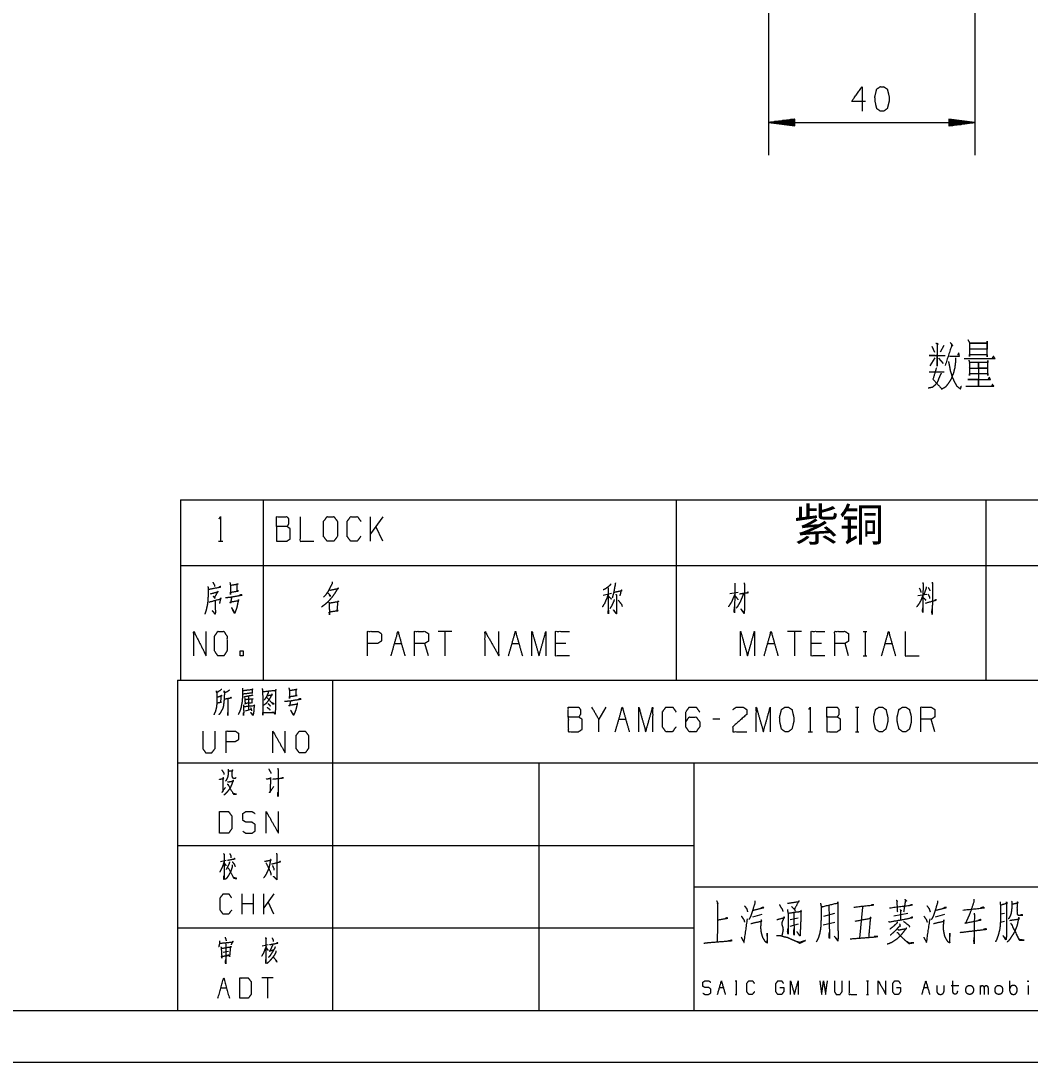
# Model space of a CAD drawing. Header units: millimetres. Extents: x 0 to 420, y 0 to 297.
# Drawn here: x 219.8 to 317.6, y 0 to 100.9 of the extents above; entities that cross this region are included whole.
import ezdxf

# ---------------------------------------------------------------- set-up
doc = ezdxf.new("R2010")
doc.units = ezdxf.units.MM
doc.layers.add('101', color=7, linetype='Continuous', true_color=0xffffff)

# ---------------------------------------------------------------- blocks, each defined once
blk = doc.blocks.new('A$C49B207CA')
at = {"lineweight": 18, "insert": (-5.14, -6.12), "char_height": 3.2, "attachment_point": 1}
blk.add_mtext('{\\fSimSun|b0|i0|c134|p2;紫铜}', dxfattribs=at)

msp = doc.modelspace()

# ---------------------------------------------------------------- linework, layer by layer
at = {"layer": '101', "color": 22, "linetype": 'Continuous', "lineweight": 18}
for p, q in [((292.23, 116.8), (292.23, 87.86)), ((312.23, 116.8), (312.23, 87.86)), ((294.77, 91.37), (292.23, 91.04)), ((292.23, 91.04), (312.23, 91.04)), ((292.23, 91.04), (294.77, 90.71)), ((294.77, 91.06), (292.42, 91.06)), ((294.77, 91.01), (292.42, 91.01)), ((294.77, 91.12), (292.81, 91.12)), ((294.77, 90.96), (292.81, 90.96)), ((294.77, 91.17), (293.19, 91.17)), ((294.77, 90.91), (293.19, 90.91)), ((294.77, 91.22), (293.58, 91.22)), ((294.77, 90.86), (293.58, 90.86)), ((294.77, 91.27), (293.96, 91.27)), ((294.77, 90.81), (293.96, 90.81)), ((294.77, 91.32), (294.35, 91.32)), ((294.77, 91.37), (294.74, 91.37)), ((294.77, 91.37), (294.74, 91.37)), ((294.77, 90.71), (294.77, 91.37)), ((309.69, 91.37), (309.69, 90.71)), ((312.23, 91.04), (309.69, 91.37)), ((309.69, 91.37), (309.72, 91.37)), ((309.69, 91.37), (309.72, 91.37)), ((309.69, 91.32), (310.1, 91.32)), ((309.69, 91.27), (310.49, 91.27)), ((309.69, 91.22), (310.88, 91.22)), ((309.69, 91.17), (311.26, 91.17)), ((309.69, 91.12), (311.65, 91.12)), ((309.69, 91.06), (312.03, 91.06)), ((309.69, 90.71), (312.23, 91.04)), ((309.69, 91.01), (312.03, 91.01)), ((309.69, 90.96), (311.65, 90.96)), ((309.69, 90.91), (311.26, 90.91)), ((309.69, 90.86), (310.88, 90.86)), ((309.69, 90.81), (310.49, 90.81)), ((294.77, 90.76), (294.35, 90.76)), ((294.77, 90.71), (294.74, 90.71)), ((294.77, 90.71), (294.74, 90.71)), ((309.69, 90.76), (310.1, 90.76)), ((309.69, 90.71), (309.72, 90.71)), ((309.69, 90.71), (309.72, 90.71))]:
    msp.add_line(p, q, dxfattribs=at)
at = {"layer": '101', "color": 72, "linetype": 'Continuous', "lineweight": 18}
for p, q in [((308.04, 69.36), (308.3, 68.8)), ((309.21, 69.43), (308.85, 68.8)), ((308.35, 68.25), (307.85, 67.47)), ((308.71, 68.21), (309.16, 67.7)), ((307.79, 66.88), (309.24, 66.88)), ((235.28, 54.47), (235.28, 48.12)), ((235.28, 54.47), (243.28, 54.47)), ((243.28, 54.47), (243.28, 48.12)), ((243.28, 54.47), (283.28, 54.47)), ((283.28, 54.47), (313.28, 54.47)), ((283.28, 54.47), (283.28, 48.12)), ((313.28, 54.47), (338.28, 54.47)), ((313.28, 54.47), (313.28, 48.12)), ((253.69, 50.48), (253.69, 52.85)), ((254.86, 52.85), (253.69, 51.2)), ((254.86, 50.48), (254.18, 51.9)), ((238.95, 50.48), (239.38, 50.48)), ((235.28, 48.12), (243.28, 48.12)), ((235.28, 48.12), (235.28, 37)), ((243.28, 48.12), (283.28, 48.12)), ((243.28, 48.12), (243.28, 37)), ((283.28, 48.12), (313.28, 48.12)), ((283.28, 48.12), (283.28, 37)), ((313.28, 48.12), (338.28, 48.12)), ((313.28, 48.12), (313.28, 37)), ((276.2, 45.23), (277.01, 45.45)), ((288.5, 45.4), (289.29, 45.55)), ((306.69, 45.2), (307.56, 45.33)), ((261.56, 41.74), (260.22, 41.74)), ((260.89, 41.74), (260.89, 39.37)), ((295.43, 41.74), (294.08, 41.74)), ((294.76, 41.74), (294.76, 39.37)), ((301.41, 41.74), (301.74, 41.74)), ((301.58, 41.74), (301.58, 39.37)), ((256, 40.57), (256.67, 40.57)), ((259.29, 39.37), (258.95, 40.57)), ((267.38, 40.57), (268.06, 40.57)), ((272.61, 40.57), (271.6, 40.57)), ((292.14, 40.57), (292.81, 40.57)), ((297.37, 40.57), (296.36, 40.57)), ((299.98, 39.37), (299.64, 40.57)), ((303.53, 40.57), (304.2, 40.57)), ((301.41, 39.37), (301.74, 39.37)), ((235.28, 37), (243.28, 37)), ((243.28, 37), (283.28, 37)), ((283.28, 37), (313.28, 37)), ((313.28, 37), (338.28, 37)), ((241.87, 35.44), (241.85, 34.14)), ((276.46, 34.39), (275.79, 33.22)), ((300.65, 34.39), (300.99, 34.39)), ((300.83, 34.39), (300.83, 32.02)), ((241.57, 34.05), (242.12, 34.2)), ((277.73, 33.22), (278.4, 33.22)), ((287.51, 33.22), (286.84, 33.22)), ((308.33, 32.02), (308, 33.22)), ((296.07, 32.02), (296.49, 32.02)), ((300.65, 32.02), (300.99, 32.02)), ((239.69, 19.54), (239.14, 19.4)), ((239.5, 19.29), (239.71, 19.02)), ((241.24, 14.34), (241.24, 16.3)), ((242.36, 14.34), (242.36, 16.3)), ((243.36, 14.34), (243.36, 16.3)), ((244.33, 16.3), (243.36, 14.94)), ((242.36, 15.33), (241.24, 15.33)), ((244.33, 14.34), (243.77, 15.52)), ((290.72, 14.09), (291.62, 14.33)), ((298.62, 14.4), (297.57, 14.12)), ((301.32, 15.02), (301.05, 12.02)), ((304.37, 14.19), (305.74, 14.43)), ((308.39, 14.09), (309.3, 14.33)), ((315.1, 14.4), (314.71, 14.33)), ((294.32, 13.81), (295.1, 13.98)), ((294.32, 13.19), (295.15, 13.4)), ((297.54, 13.29), (298.67, 13.57)), ((315.08, 13.64), (314.71, 13.54)), ((243.77, 11.36), (243.2, 11.23)), ((239.4, 10.67), (239.92, 10.76)), ((243.57, 11.07), (243.76, 10.82)), ((244.25, 8.16), (243.14, 8.16)), ((243.7, 8.16), (243.7, 6.19)), ((239.18, 7.19), (239.73, 7.19)), ((287.49, 7.23), (287.86, 7.23)), ((288.99, 7.88), (289.17, 7.88)), ((289.09, 7.88), (289.09, 6.57)), ((301.72, 7.88), (301.9, 7.88)), ((301.82, 7.88), (301.82, 6.57)), ((307.29, 7.23), (307.66, 7.23)), ((309.93, 7.44), (310.66, 7.44)), ((312.76, 6.57), (312.76, 7.44)), ((315.59, 6.91), (315.59, 7.88)), ((317.37, 7.44), (317.37, 6.57)), ((288.99, 6.57), (289.17, 6.57)), ((301.72, 6.57), (301.9, 6.57))]:
    msp.add_line(p, q, dxfattribs=at)
at = {"layer": '101', "color": 133, "linetype": 'Continuous', "lineweight": 18}
for p, q in [((235, 37), (415, 37)), ((235, 37), (235, 5)), ((250, 37), (250, 5)), ((235, 29), (415, 29)), ((270, 29), (270, 5)), ((285, 29), (285, 5)), ((235, 21), (285, 21)), ((285, 17), (394, 17)), ((235, 13), (285, 13)), ((25, 5), (415, 5)), ((235, 5), (415, 5)), ((0, 0), (420, 0))]:
    msp.add_line(p, q, dxfattribs=at)
at = {"layer": '101', "color": 72, "linetype": 'Continuous', "lineweight": 18}
for points, knots in [([(301.63, 93.08), (300.29, 93.08), (301.29, 94.51), (301.29, 92.13)], [0, 0, 0.245869, 0.565294, 1, 1]), ([(303.39, 92.13), (303.73, 92.38), (303.91, 93.08), (303.91, 93.56), (303.73, 94.28), (303.39, 94.51), (303.06, 94.51), (302.72, 94.28), (302.54, 93.56), (302.56, 93.08), (302.72, 92.38), (303.06, 92.13), (303.39, 92.13)], [0, 0, 0.067524, 0.18397, 0.260582, 0.380941, 0.446138, 0.500304, 0.565503, 0.685862, 0.762527, 0.878307, 0.945834, 1, 1]), ([(308.43, 69.67), (308.68, 69.55), (308.57, 69.63), (308.57, 67.43), (308.57, 68.45), (307.79, 68.45), (309.35, 68.45)], [0, 0, 0.046315, 0.069119, 0.437817, 0.608999, 0.739332, 1, 1]), ([(309.83, 69.71), (310.08, 69.43), (309.99, 69.51), (309.35, 67.51)], [0, 0, 0.143541, 0.187776, 1, 1]), ([(311.55, 69.99), (311.69, 69.71), (311.69, 68.37), (311.69, 68.57), (313.41, 68.57), (313.41, 68.33), (313.41, 69.87), (313.41, 69.67), (311.69, 69.67), (313.41, 69.67), (313.41, 69.08), (311.69, 69.08)], [0, 0, 0.027307, 0.145701, 0.163112, 0.315749, 0.336642, 0.472446, 0.489857, 0.642494, 0.795131, 0.847363, 1, 1]), ([(309.77, 68.41), (310.72, 68.41), (310.66, 68.73), (310.55, 68.53)], [0, 0, 0.634139, 0.848456, 1, 1]), ([(310.33, 68.25), (310.33, 67.78), (310.27, 67.27), (310.13, 66.72), (309.91, 66.17), (309.66, 65.77), (309.38, 65.42), (308.99, 65.18)], [0, 0, 0.134097, 0.280226, 0.441582, 0.610314, 0.742765, 0.870659, 1, 1]), ([(309.66, 67.9), (309.74, 67.51), (309.83, 67.03), (309.99, 66.48), (310.22, 65.93), (310.47, 65.5), (310.83, 65.22), (310.91, 65.5)], [0, 0, 0.122116, 0.267687, 0.442437, 0.622809, 0.774617, 0.912625, 1, 1]), ([(311.18, 68.17), (314.16, 68.17), (314.02, 68.41), (313.88, 68.17)], [0, 0, 0.844515, 0.922258, 1, 1]), ([(311.63, 68.02), (311.69, 67.82), (311.69, 66.52), (311.69, 66.72), (313.47, 66.72), (313.47, 66.52), (313.47, 67.98), (313.47, 67.78), (311.69, 67.78), (311.69, 67.23), (313.47, 67.23), (312.58, 67.23), (312.58, 67.78), (312.58, 65.42), (312.58, 66.13), (311.52, 66.13), (313.74, 66.13), (313.61, 66.36), (313.49, 66.13)], [0, 0, 0.011506, 0.084582, 0.095654, 0.195852, 0.206924, 0.288858, 0.29993, 0.400127, 0.431129, 0.531327, 0.581425, 0.612427, 0.745292, 0.785152, 0.844644, 0.969891, 0.985312, 1, 1]), ([(308.96, 66.76), (308.74, 66.28), (308.6, 65.93), (308.35, 65.58), (308.1, 65.38), (307.68, 65.3)], [0, 0, 0.25105, 0.434035, 0.642625, 0.795768, 1, 1]), ([(308.49, 67.27), (308.16, 66.17), (308.99, 65.26)], [0, 0, 0.483236, 1, 1]), ([(311.35, 65.5), (314.05, 65.5), (313.91, 65.65), (313.8, 65.42)], [0, 0, 0.851379, 0.917651, 1, 1]), ([(239.02, 52.65), (239.16, 52.85), (239.16, 50.48)], [0, 0, 0.093486, 1, 1]), ([(244.58, 51.9), (244.58, 52.85), (245.59, 52.85), (245.75, 52.63), (245.75, 52.15), (245.59, 51.9), (244.58, 51.9), (244.58, 50.48), (245.57, 50.48), (245.91, 50.7), (245.91, 51.68), (245.59, 51.9)], [0, 0, 0.115917, 0.238846, 0.272468, 0.330427, 0.366584, 0.489512, 0.663388, 0.78416, 0.833484, 0.952452, 1, 1]), ([(246.86, 52.85), (246.86, 50.48), (248.2, 50.48)], [0, 0, 0.638733, 1, 1]), ([(249.47, 50.48), (250.14, 50.48), (250.48, 50.95), (250.48, 52.38), (250.14, 52.85), (249.47, 52.85), (249.12, 52.38), (249.12, 50.95), (249.47, 50.48)], [0, 0, 0.102684, 0.191619, 0.409477, 0.498411, 0.601095, 0.691619, 0.909477, 1, 1]), ([(252.74, 50.95), (252.4, 50.48), (251.75, 50.48), (251.41, 50.95), (251.41, 52.38), (251.75, 52.85), (252.42, 52.85), (252.76, 52.38)], [0, 0, 0.114567, 0.243366, 0.357935, 0.638584, 0.753154, 0.885433, 1, 1]), ([(238.41, 46.5), (238.52, 46.3), (238.57, 46.2), (238.58, 46.1)], [0, 0, 0.518666, 0.769903, 1, 1]), ([(240.06, 46.48), (240.12, 46.18), (240.12, 45.3), (240.12, 45.53), (240.88, 45.65), (240.75, 45.65), (240.78, 46.28), (240.8, 46.38), (240.83, 46.3), (240.72, 46.28), (240.12, 46.18)], [0, 0, 0.080216, 0.309224, 0.368112, 0.567905, 0.600754, 0.764537, 0.79103, 0.812307, 0.841786, 1, 1]), ([(249.97, 46.53), (249.96, 46.35), (249.74, 45.95), (249.62, 45.7), (249.48, 45.48), (249.3, 45.23), (249.13, 45.05)], [0, 0, 0.101776, 0.36375, 0.525149, 0.678917, 0.856077, 1, 1]), ([(277.4, 46.43), (277.38, 46.3), (277.29, 45.78), (277.22, 45.43), (277.1, 45)], [0, 0, 0.086567, 0.45163, 0.696478, 1, 1]), ([(289.87, 46.43), (289.89, 46.3), (289.89, 43.68), (289.87, 43.53), (289.86, 43.48), (289.56, 43.9), (289.86, 43.53)], [0, 0, 0.031909, 0.695404, 0.733579, 0.746984, 0.878542, 1, 1]), ([(307.17, 46.48), (307.2, 46.33), (307.18, 43.58), (307.15, 43.73), (307.18, 44.03)], [0, 0, 0.04586, 0.864244, 0.910105, 1, 1]), ([(308.09, 46.5), (308.12, 46.33), (308.09, 43.4), (308.05, 43.63), (308.09, 43.93)], [0, 0, 0.049134, 0.854185, 0.916866, 1, 1]), ([(237.93, 46.1), (237.96, 45.8), (237.96, 45.4), (237.94, 45.05), (237.91, 44.58), (237.86, 44.23), (237.74, 43.73), (237.67, 43.53), (237.63, 43.4)], [0, 0, 0.110092, 0.256085, 0.383956, 0.5577, 0.686594, 0.874746, 0.95125, 1, 1]), ([(237.97, 45.8), (239.18, 46.05), (239.12, 46.08), (238.98, 46)], [0, 0, 0.844337, 0.890571, 1, 1]), ([(238.19, 45.38), (238.91, 45.58), (238.91, 45.63), (238.57, 45.03), (238.62, 44.93), (238.46, 45.15)], [0, 0, 0.399217, 0.42587, 0.794862, 0.853779, 1, 1]), ([(249.73, 45.75), (249.78, 45.73), (250.58, 45.9), (250.52, 45.95), (250.38, 45.7), (250.22, 45.43), (250.06, 45.2), (249.89, 44.98), (249.69, 44.75), (249.48, 44.53), (249.25, 44.33), (249.07, 44.2), (248.93, 44.08)], [0, 0, 0.017095, 0.254607, 0.275862, 0.359626, 0.45228, 0.532639, 0.616084, 0.702807, 0.792986, 0.881826, 0.944962, 1, 1]), ([(249.53, 45.48), (249.57, 45.45), (249.76, 45.23), (249.78, 45.1), (249.71, 45.28)], [0, 0, 0.066034, 0.519585, 0.712134, 1, 1]), ([(276.94, 46.33), (276.9, 46.23), (276.67, 46.03), (276.43, 45.85), (276.21, 45.75)], [0, 0, 0.11185, 0.433098, 0.75271, 1, 1]), ([(276.69, 45.95), (276.71, 43.98), (276.73, 43.43), (276.69, 43.53), (276.71, 43.75)], [0, 0, 0.691282, 0.883884, 0.921007, 1, 1]), ([(277.26, 45.53), (278.05, 45.7), (277.98, 45.73), (277.82, 45.18)], [0, 0, 0.557068, 0.608359, 1, 1]), ([(288.96, 46.4), (288.97, 46.28), (288.94, 43.55), (288.9, 43.7), (288.96, 44.18)], [0, 0, 0.03624, 0.818558, 0.862798, 1, 1]), ([(289.43, 45.38), (290.3, 45.5), (290.25, 45.53), (290.14, 45.48)], [0, 0, 0.832649, 0.888427, 1, 1]), ([(306.83, 45.93), (306.95, 45.7), (306.97, 45.6), (306.97, 45.5)], [0, 0, 0.560245, 0.781808, 1, 1]), ([(307.5, 46.05), (307.5, 45.93), (307.27, 45.28)], [0, 0, 0.153484, 1, 1]), ([(307.7, 46), (307.84, 45.75), (307.86, 45.65)], [0, 0, 0.738795, 1, 1]), ([(238.05, 44.58), (239.2, 44.9), (239.18, 44.98), (239.05, 44.45)], [0, 0, 0.658858, 0.701264, 1, 1]), ([(238.63, 44.73), (238.65, 43.8), (238.65, 43.53), (238.63, 43.4), (238.35, 43.75), (238.62, 43.45)], [0, 0, 0.42491, 0.551214, 0.609076, 0.815631, 1, 1]), ([(239.64, 45.03), (239.84, 45.03), (240.25, 45.08), (241.25, 45.25), (241.14, 45.28), (240.99, 45.23)], [0, 0, 0.106703, 0.321705, 0.854929, 0.913854, 1, 1]), ([(240.23, 45.08), (240.12, 44.48), (240.09, 44.58), (240.92, 44.73), (240.88, 44.83), (240.88, 44.73), (240.78, 44.3), (240.72, 44.03), (240.64, 43.8), (240.58, 43.63), (240.53, 43.5), (240.5, 43.48), (240.22, 44.05), (240.51, 43.53)], [0, 0, 0.140876, 0.165082, 0.360226, 0.385752, 0.408847, 0.509384, 0.574529, 0.629563, 0.6725, 0.703348, 0.712614, 0.860566, 1, 1]), ([(249.62, 44.58), (249.66, 44.5), (249.69, 43.88), (249.71, 43.8), (249.71, 43.35), (249.69, 43.55), (249.69, 43.63), (250.56, 43.75), (250.45, 43.75), (250.54, 44.68), (250.58, 44.63), (250.52, 44.6), (249.67, 44.45)], [0, 0, 0.018828, 0.160989, 0.178488, 0.280679, 0.326274, 0.343307, 0.542025, 0.566111, 0.777128, 0.791033, 0.804345, 1, 1]), ([(276.69, 45.33), (276.59, 45), (276.46, 44.73), (276.36, 44.45), (276.25, 44.3), (276.13, 44.1)], [0, 0, 0.251922, 0.474132, 0.691329, 0.826696, 1, 1]), ([(276.71, 45.15), (276.94, 44.95), (276.99, 44.85)], [0, 0, 0.729098, 1, 1]), ([(277.27, 44.83), (277.26, 44.7), (277.06, 44.25), (276.87, 43.95)], [0, 0, 0.129621, 0.63294, 1, 1]), ([(277.43, 45.35), (277.52, 45.23), (277.49, 45.25), (277.5, 43.93), (277.5, 43.6), (277.49, 43.43), (277.2, 43.83), (277.49, 43.48)], [0, 0, 0.051681, 0.066296, 0.51363, 0.623343, 0.682721, 0.848095, 1, 1]), ([(277.68, 44.75), (278, 44.35), (278.05, 44.15)], [0, 0, 0.711834, 1, 1]), ([(288.97, 45.33), (288.8, 44.95), (288.65, 44.6), (288.51, 44.38), (288.35, 44.13)], [0, 0, 0.306155, 0.584919, 0.781169, 1, 1]), ([(288.99, 45.18), (289.24, 44.88), (289.26, 44.78)], [0, 0, 0.792931, 1, 1]), ([(289.8, 45.35), (289.66, 45), (289.49, 44.6), (289.33, 44.33), (289.22, 44.13), (289.11, 44)], [0, 0, 0.247891, 0.535071, 0.743694, 0.892356, 1, 1]), ([(307.15, 45.18), (307.01, 44.78), (306.85, 44.48), (306.71, 44.28), (306.57, 44.1)], [0, 0, 0.34388, 0.619112, 0.817648, 1, 1]), ([(307.18, 45.05), (307.41, 44.83), (307.47, 44.75)], [0, 0, 0.777846, 1, 1]), ([(307.43, 44.48), (308.51, 44.78), (308.44, 44.8), (308.32, 44.73)], [0, 0, 0.835918, 0.891941, 1, 1]), ([(307.66, 45.35), (307.77, 45.18), (307.82, 45.05), (307.84, 44.93)], [0, 0, 0.438489, 0.729471, 1, 1]), ([(236.56, 39.37), (236.56, 41.74), (237.76, 39.37), (237.76, 41.74)], [0, 0, 0.32062, 0.67938, 1, 1]), ([(238.89, 39.37), (239.48, 39.37), (239.78, 39.84), (239.78, 41.27), (239.48, 41.74), (238.89, 41.74), (238.57, 41.27), (238.57, 39.84), (238.89, 39.37)], [0, 0, 0.094594, 0.183573, 0.409673, 0.498652, 0.593246, 0.683573, 0.909673, 1, 1]), ([(253.39, 39.37), (253.39, 41.74), (254.4, 41.74), (254.73, 41.52), (254.73, 40.79), (254.38, 40.57), (253.39, 40.57)], [0, 0, 0.401146, 0.571314, 0.639589, 0.762044, 0.832818, 1, 1]), ([(257.94, 39.37), (257.94, 41.74), (258.95, 41.74), (259.29, 41.52), (259.29, 40.79), (258.95, 40.57), (257.94, 40.57)], [0, 0, 0.400949, 0.571033, 0.639277, 0.761672, 0.829916, 1, 1]), ([(264.77, 39.37), (264.77, 41.74), (266.12, 39.37), (266.12, 41.74)], [0, 0, 0.317574, 0.682426, 1, 1]), ([(269.32, 39.37), (269.32, 41.74), (270, 39.37), (270.67, 41.74), (270.67, 39.37)], [0, 0, 0.245192, 0.5, 0.754808, 1, 1]), ([(272.94, 39.37), (271.6, 39.37), (271.6, 41.74), (272.94, 41.74)], [0, 0, 0.26539, 0.73461, 1, 1]), ([(289.53, 39.37), (289.53, 41.74), (290.2, 39.37), (290.87, 41.74), (290.87, 39.37)], [0, 0, 0.245192, 0.5, 0.754808, 1, 1]), ([(297.7, 39.37), (296.36, 39.37), (296.36, 41.74), (297.7, 41.74)], [0, 0, 0.26539, 0.73461, 1, 1]), ([(298.64, 39.37), (298.64, 41.74), (299.64, 41.74), (299.98, 41.52), (299.98, 40.79), (299.64, 40.57), (298.64, 40.57)], [0, 0, 0.400951, 0.571036, 0.639278, 0.761674, 0.829915, 1, 1]), ([(305.47, 41.74), (305.47, 39.37), (306.81, 39.37)], [0, 0, 0.638733, 1, 1]), ([(241.05, 39.37), (241.35, 39.37), (241.35, 39.84), (241.05, 39.84), (241.05, 39.37)], [0, 0, 0.192799, 0.5, 0.692799, 1, 1]), ([(239.28, 36.12), (239.21, 36.08), (238.79, 35.79), (238.76, 35.97), (238.81, 35.79), (238.81, 35.22), (238.79, 34.87), (238.78, 34.62), (238.75, 34.38), (238.7, 34.16), (238.64, 33.94), (238.56, 33.78), (238.5, 33.65)], [0, 0, 0.024363, 0.186804, 0.243943, 0.302155, 0.485025, 0.597669, 0.675197, 0.753201, 0.8251, 0.898193, 0.953349, 1, 1]), ([(238.84, 34.8), (238.87, 34.82), (239.23, 34.89), (239.18, 34.87), (239.23, 35.55), (239.26, 35.46), (238.82, 35.35)], [0, 0, 0.022691, 0.239272, 0.269979, 0.676982, 0.732556, 1, 1]), ([(240.01, 36.04), (239.76, 35.86), (239.53, 35.79), (239.5, 35.97), (239.53, 35.7), (239.51, 35.44), (239.5, 35.15), (239.48, 34.91), (239.45, 34.69), (239.42, 34.45), (239.37, 34.27), (239.29, 34.14), (239.21, 33.98), (239.14, 33.85), (239.06, 33.74), (238.98, 33.65)], [0, 0, 0.096323, 0.172941, 0.229419, 0.31342, 0.396988, 0.487497, 0.564126, 0.634338, 0.711438, 0.768976, 0.817389, 0.871907, 0.920319, 0.962889, 1, 1]), ([(239.51, 35.18), (240.21, 35.31), (240.17, 35.33), (240.09, 35.29)], [0, 0, 0.834819, 0.895271, 1, 1]), ([(241.27, 36.23), (241.29, 36.04), (241.29, 35.68), (241.27, 35.35), (241.26, 35.13), (241.23, 34.84), (241.18, 34.6), (241.13, 34.34), (241.07, 34.14), (240.99, 33.94), (240.87, 33.7)], [0, 0, 0.076502, 0.212087, 0.33934, 0.424292, 0.535105, 0.630037, 0.733301, 0.813245, 0.895183, 1, 1]), ([(241.32, 36.01), (242.29, 36.12), (242.24, 36.17), (242.2, 35.77), (242.27, 35.77), (241.31, 35.66)], [0, 0, 0.39108, 0.416924, 0.577585, 0.60892, 1, 1]), ([(242.27, 35.57), (242.23, 35.53), (241.84, 35.46), (241.62, 35.42), (241.42, 35.37)], [0, 0, 0.07226, 0.516589, 0.766867, 1, 1]), ([(243.19, 36.19), (243.23, 35.9), (243.26, 33.63), (243.24, 33.87), (244.35, 33.87), (244.27, 33.89), (244.12, 33.87)], [0, 0, 0.069513, 0.617083, 0.675676, 0.942511, 0.962039, 1, 1]), ([(243.24, 35.9), (244.55, 36.04), (244.51, 36.1), (244.47, 35.9), (244.46, 33.92), (244.44, 33.7), (244.33, 33.87)], [0, 0, 0.32813, 0.348326, 0.398409, 0.893176, 0.948286, 1, 1]), ([(243.68, 35.55), (243.74, 35.53), (244.18, 35.59), (244.13, 35.66), (243.93, 35.24), (243.77, 35.02), (243.63, 34.84), (243.49, 34.69), (243.33, 34.58)], [0, 0, 0.033938, 0.260451, 0.302014, 0.540803, 0.679358, 0.795006, 0.902031, 1, 1]), ([(243.76, 35.88), (243.76, 35.77), (243.62, 35.44), (243.44, 35.18), (243.37, 35.06)], [0, 0, 0.119857, 0.510439, 0.853216, 1, 1]), ([(243.65, 35.31), (243.69, 35.31), (244.18, 34.73), (244.35, 34.73), (244.18, 34.78), (244.1, 34.82)], [0, 0, 0.037884, 0.645156, 0.784053, 0.927468, 1, 1]), ([(245.77, 36.26), (245.83, 35.99), (245.83, 35.22), (245.83, 35.42), (246.58, 35.53), (246.46, 35.53), (246.49, 36.08), (246.5, 36.17), (246.53, 36.1), (246.43, 36.08), (245.83, 35.99)], [0, 0, 0.076615, 0.294118, 0.350048, 0.563217, 0.598361, 0.753969, 0.779212, 0.799823, 0.831203, 1, 1]), ([(239.87, 35.22), (239.87, 33.59), (239.85, 33.7), (239.87, 33.87)], [0, 0, 0.849785, 0.907773, 1, 1]), ([(241.37, 34.62), (241.38, 34.42), (241.4, 33.92), (241.38, 33.59), (241.37, 33.67), (241.4, 33.89)], [0, 0, 0.147471, 0.523364, 0.768667, 0.835021, 1, 1]), ([(241.4, 34.45), (242.46, 34.56), (242.43, 34.62), (242.41, 34.51), (242.37, 34), (242.35, 33.81), (242.29, 33.59), (242.09, 33.87), (242.31, 33.65)], [0, 0, 0.374083, 0.399749, 0.43883, 0.61759, 0.687458, 0.767887, 0.891105, 1, 1]), ([(241.49, 35.26), (241.51, 35.11), (241.54, 34.67), (241.52, 34.78), (242.26, 34.84), (242.2, 34.84), (242.24, 35.24), (242.27, 35.18), (241.51, 35.11)], [0, 0, 0.056492, 0.217482, 0.258029, 0.525926, 0.548635, 0.694164, 0.720796, 1, 1]), ([(242.07, 34.34), (242.13, 34.16), (242.16, 34.03)], [0, 0, 0.579215, 1, 1]), ([(243.66, 34.38), (243.87, 34.23), (243.96, 34.12)], [0, 0, 0.637944, 1, 1]), ([(243.73, 34.76), (243.9, 34.6), (243.97, 34.49)], [0, 0, 0.630838, 1, 1]), ([(245.35, 34.98), (245.55, 34.98), (245.96, 35.02), (246.96, 35.18), (246.85, 35.2), (246.69, 35.15)], [0, 0, 0.107045, 0.322389, 0.855631, 0.914429, 1, 1]), ([(245.94, 35.02), (245.83, 34.49), (245.8, 34.58), (246.63, 34.71), (246.58, 34.8), (246.58, 34.71), (246.49, 34.34), (246.43, 34.09), (246.35, 33.89), (246.28, 33.74), (246.24, 33.63), (246.21, 33.61), (245.93, 34.12), (246.22, 33.65)], [0, 0, 0.136367, 0.159975, 0.371152, 0.396348, 0.418607, 0.51611, 0.579314, 0.633122, 0.675136, 0.705359, 0.714999, 0.861275, 1, 1]), ([(272.84, 33.44), (272.84, 34.39), (273.85, 34.39), (274.01, 34.17), (274.01, 33.69), (273.85, 33.44), (272.84, 33.44), (272.84, 32.02), (273.83, 32.02), (274.17, 32.24), (274.17, 33.22), (273.85, 33.44)], [0, 0, 0.115917, 0.238845, 0.272468, 0.330427, 0.366583, 0.489512, 0.663388, 0.78416, 0.833484, 0.952452, 1, 1]), ([(275.79, 32.02), (275.79, 33.22), (275.12, 34.39)], [0, 0, 0.469959, 1, 1]), ([(279.67, 32.02), (279.67, 34.39), (280.34, 32.02), (281.01, 34.39), (281.01, 32.02)], [0, 0, 0.245192, 0.5, 0.754808, 1, 1]), ([(283.27, 32.49), (282.94, 32.02), (282.28, 32.02), (281.95, 32.49), (281.95, 33.92), (282.28, 34.39), (282.96, 34.39), (283.29, 33.92)], [0, 0, 0.11457, 0.243368, 0.357936, 0.638584, 0.753152, 0.88543, 1, 1]), ([(284.22, 32.97), (284.54, 33.44), (285.23, 33.44), (285.57, 32.97), (285.57, 32.49), (285.23, 32.02), (284.54, 32.02), (284.22, 32.49), (284.22, 33.92), (284.54, 34.39), (285.23, 34.39), (285.57, 33.92)], [0, 0, 0.076963, 0.16976, 0.248073, 0.312018, 0.390332, 0.483129, 0.560092, 0.751927, 0.828889, 0.921687, 1, 1]), ([(288.78, 34.17), (289.1, 34.39), (289.78, 34.39), (290.12, 34.17), (290.12, 33.69), (288.76, 32.49), (288.78, 32.02), (290.12, 32.02)], [0, 0, 0.069694, 0.192979, 0.265274, 0.350227, 0.67474, 0.759752, 1, 1]), ([(291.05, 32.02), (291.05, 34.39), (291.73, 32.02), (292.4, 34.39), (292.4, 32.02)], [0, 0, 0.245192, 0.5, 0.754808, 1, 1]), ([(294.16, 32.02), (294.5, 32.27), (294.67, 32.97), (294.67, 33.44), (294.5, 34.17), (294.16, 34.39), (293.82, 34.39), (293.49, 34.17), (293.31, 33.44), (293.33, 32.97), (293.49, 32.27), (293.82, 32.02), (294.16, 32.02)], [0, 0, 0.067527, 0.183973, 0.260585, 0.380944, 0.446143, 0.500306, 0.565505, 0.685865, 0.76253, 0.87831, 0.945837, 1, 1]), ([(296.14, 34.19), (296.28, 34.39), (296.28, 32.02)], [0, 0, 0.09349, 1, 1]), ([(297.88, 33.44), (297.88, 34.39), (298.89, 34.39), (299.05, 34.17), (299.05, 33.69), (298.89, 33.44), (297.88, 33.44), (297.88, 32.02), (298.87, 32.02), (299.21, 32.24), (299.21, 33.22), (298.89, 33.44)], [0, 0, 0.115917, 0.238848, 0.272469, 0.330428, 0.366583, 0.489514, 0.66339, 0.784162, 0.833487, 0.952454, 1, 1]), ([(303.27, 32.02), (303.6, 32.27), (303.78, 32.97), (303.78, 33.44), (303.6, 34.17), (303.27, 34.39), (302.93, 34.39), (302.6, 34.17), (302.42, 33.44), (302.44, 32.97), (302.6, 32.27), (302.93, 32.02), (303.27, 32.02)], [0, 0, 0.067527, 0.183972, 0.260584, 0.380943, 0.446142, 0.500305, 0.565504, 0.685864, 0.762529, 0.87831, 0.945837, 1, 1]), ([(305.54, 32.02), (305.88, 32.27), (306.06, 32.97), (306.06, 33.44), (305.88, 34.17), (305.54, 34.39), (305.21, 34.39), (304.87, 34.17), (304.69, 33.44), (304.71, 32.97), (304.87, 32.27), (305.21, 32.02), (305.54, 32.02)], [0, 0, 0.067527, 0.183973, 0.260585, 0.380944, 0.446143, 0.500306, 0.565505, 0.685865, 0.76253, 0.87831, 0.945837, 1, 1]), ([(306.99, 32.02), (306.99, 34.39), (308, 34.39), (308.33, 34.17), (308.33, 33.44), (308, 33.22), (306.99, 33.22)], [0, 0, 0.400952, 0.571034, 0.639278, 0.761674, 0.829918, 1, 1]), ([(237.43, 32.07), (237.43, 30.39), (237.71, 29.98), (238.31, 29.98), (238.62, 30.39), (238.62, 32.07)], [0, 0, 0.337151, 0.438599, 0.557782, 0.662849, 1, 1]), ([(239.7, 29.98), (239.7, 32.07), (240.59, 32.07), (240.88, 31.87), (240.88, 31.23), (240.57, 31.04), (239.7, 31.04)], [0, 0, 0.401145, 0.571312, 0.639588, 0.762043, 0.832818, 1, 1]), ([(244.22, 29.98), (244.22, 32.07), (245.41, 29.98), (245.41, 32.07)], [0, 0, 0.317575, 0.682425, 1, 1]), ([(246.78, 29.98), (247.37, 29.98), (247.67, 30.39), (247.67, 31.65), (247.37, 32.07), (246.78, 32.07), (246.47, 31.65), (246.47, 30.39), (246.78, 29.98)], [0, 0, 0.102684, 0.19162, 0.409478, 0.498414, 0.601098, 0.69162, 0.909478, 1, 1]), ([(239.27, 28.33), (239.46, 28.02), (239.49, 27.89)], [0, 0, 0.726452, 1, 1]), ([(239.88, 28.38), (239.9, 28.18), (239.9, 27.96), (239.87, 27.76), (239.82, 27.56), (239.76, 27.43), (239.7, 27.32), (239.62, 27.21)], [0, 0, 0.161539, 0.340478, 0.503498, 0.668955, 0.787647, 0.890428, 1, 1]), ([(239.91, 28.2), (240.34, 28.24), (240.3, 28.31), (240.26, 28.13), (240.26, 27.98), (240.26, 27.69), (240.27, 27.63), (240.3, 27.56), (240.37, 27.54), (240.45, 27.51), (240.55, 27.51), (240.62, 27.54), (240.66, 27.58)], [0, 0, 0.25686, 0.301244, 0.412009, 0.505691, 0.67967, 0.720918, 0.765307, 0.805452, 0.854618, 0.920845, 0.960991, 1, 1]), ([(243.82, 28.42), (244, 28.09), (244.03, 27.96)], [0, 0, 0.736529, 1, 1]), ([(244.71, 28.49), (244.72, 28.33), (244.72, 25.75), (244.71, 25.93), (244.72, 26.15)], [0, 0, 0.049514, 0.872927, 0.929448, 1, 1]), ([(239.04, 27.4), (239.46, 27.49), (239.4, 27.58), (239.38, 27.4), (239.37, 26.23), (239.29, 26.15), (239.62, 26.61)], [0, 0, 0.167422, 0.209474, 0.278414, 0.733407, 0.77923, 1, 1]), ([(239.82, 27.14), (240.43, 27.25), (240.38, 27.32), (240.24, 26.92), (240.16, 26.74), (240.09, 26.59), (239.96, 26.39), (239.82, 26.21), (239.68, 26.06), (239.57, 25.95), (239.48, 25.88)], [0, 0, 0.254941, 0.288364, 0.462053, 0.541624, 0.612967, 0.709673, 0.80267, 0.888734, 0.952734, 1, 1]), ([(243.58, 27.43), (244.02, 27.51), (243.99, 27.56), (243.96, 26.19), (243.89, 26.1), (244.32, 26.72)], [0, 0, 0.163595, 0.183435, 0.685805, 0.725489, 1, 1]), ([(244.22, 27.43), (245.24, 27.54), (245.17, 27.56), (245.05, 27.51)], [0, 0, 0.837047, 0.891364, 1, 1]), ([(239.81, 26.94), (239.84, 26.94), (240.41, 25.97), (240.71, 25.95), (240.41, 26.01), (240.34, 26.1)], [0, 0, 0.016607, 0.617585, 0.775732, 0.937327, 1, 1]), ([(239.06, 22.18), (239.93, 22.18), (240.24, 22.6), (240.24, 23.86), (239.93, 24.28), (239.06, 24.28), (239.06, 22.18)], [0, 0, 0.142136, 0.227162, 0.43179, 0.516816, 0.658952, 1, 1]), ([(241.3, 22.38), (241.6, 22.18), (242.21, 22.18), (242.51, 22.4), (242.51, 23.02), (242.21, 23.24), (241.62, 23.24), (241.3, 23.44), (241.3, 24.08), (241.62, 24.28), (242.21, 24.28), (242.51, 24.08)], [0, 0, 0.068036, 0.184055, 0.254519, 0.372335, 0.4428, 0.555845, 0.62637, 0.748394, 0.81892, 0.931964, 1, 1]), ([(243.58, 22.18), (243.58, 24.28), (244.77, 22.18), (244.77, 24.28)], [0, 0, 0.317575, 0.682425, 1, 1]), ([(239.44, 20.23), (239.52, 20.1), (239.49, 20.14), (239.49, 17.7), (239.46, 17.85), (239.49, 18.05)], [0, 0, 0.048142, 0.065075, 0.880813, 0.930182, 1, 1]), ([(240.04, 20.23), (240.13, 20.04), (240.16, 19.92), (240.16, 19.79)], [0, 0, 0.449923, 0.728678, 1, 1]), ([(244.58, 20.25), (244.61, 20.02), (244.61, 18.45), (244.62, 17.93), (244.61, 17.72), (244.59, 17.68), (244.27, 18.01), (244.59, 17.72)], [0, 0, 0.066217, 0.519982, 0.669307, 0.729162, 0.741827, 0.875056, 1, 1]), ([(239.49, 19.4), (239.4, 19.11), (239.3, 18.86), (239.19, 18.63), (239.08, 18.42)], [0, 0, 0.285939, 0.539664, 0.775435, 1, 1]), ([(240.01, 19.42), (240, 19.25), (239.85, 18.96), (239.75, 18.76), (239.69, 18.67)], [0, 0, 0.201933, 0.596284, 0.876828, 1, 1]), ([(239.82, 19.56), (240.57, 19.71), (240.51, 19.73), (240.44, 19.69)], [0, 0, 0.838754, 0.907252, 1, 1]), ([(240.29, 19.42), (240.47, 19.19), (240.51, 19.09), (240.57, 18.96)], [0, 0, 0.535199, 0.744449, 1, 1]), ([(243.41, 19.46), (244.05, 19.58), (244.01, 19.65), (243.96, 19.4), (243.91, 19.15), (243.85, 18.88), (243.73, 18.55), (243.6, 18.28), (243.58, 18.24), (243.47, 18.05), (243.32, 17.85)], [0, 0, 0.244428, 0.272774, 0.366789, 0.461906, 0.564547, 0.695473, 0.807141, 0.823507, 0.905515, 1, 1]), ([(243.56, 19.31), (243.95, 18.51), (244.02, 18.28), (244.04, 18.13)], [0, 0, 0.70022, 0.886542, 1, 1]), ([(244.08, 19.23), (244.13, 19.21), (244.97, 19.42), (244.92, 19.44), (244.86, 19.4)], [0, 0, 0.045964, 0.873307, 0.932105, 1, 1]), ([(240.28, 19.11), (240.29, 18.94), (240.2, 18.65), (240.12, 18.42), (240.01, 18.24), (239.84, 17.95), (239.74, 17.82), (239.6, 17.7)], [0, 0, 0.103477, 0.291955, 0.443857, 0.576191, 0.787108, 0.887318, 1, 1]), ([(239.88, 18.82), (239.93, 18.78), (240.44, 17.82), (240.72, 17.8), (240.45, 17.87), (240.38, 17.95)], [0, 0, 0.033497, 0.633662, 0.788434, 0.938664, 1, 1]), ([(244.18, 19.05), (244.32, 18.74), (244.33, 18.59)], [0, 0, 0.698421, 1, 1]), ([(240.22, 14.73), (239.94, 14.34), (239.4, 14.34), (239.12, 14.73), (239.12, 15.91), (239.4, 16.3), (239.96, 16.3), (240.23, 15.91)], [0, 0, 0.114569, 0.243366, 0.357935, 0.638584, 0.753153, 0.885431, 1, 1]), ([(287.2, 15.64), (287.35, 15.29), (287.3, 15.4), (287.28, 14.67), (287.28, 12.64), (287.25, 11.67)], [0, 0, 0.088892, 0.116032, 0.287979, 0.770794, 1, 1]), ([(289.89, 15.16), (290.11, 14.88), (290.15, 14.74), (290.2, 14.57)], [0, 0, 0.519919, 0.73571, 1, 1]), ([(290.91, 15.64), (290.91, 15.4), (290.67, 14.64), (290.5, 14.12), (290.33, 13.81)], [0, 0, 0.124612, 0.535976, 0.81716, 1, 1]), ([(293.28, 15.26), (293.54, 14.85), (293.62, 14.6)], [0, 0, 0.661595, 1, 1]), ([(294.08, 15.4), (295.2, 15.57), (295.18, 15.64), (294.74, 14.81), (294.45, 15.09), (294.76, 14.78), (294.81, 14.64)], [0, 0, 0.361752, 0.385073, 0.683731, 0.811932, 0.953355, 1, 1]), ([(297.27, 15.4), (297.35, 14.98), (297.32, 14.57), (297.32, 13.85), (297.3, 13.19), (297.25, 12.81), (297.18, 12.43), (297.06, 12.05), (296.96, 11.84), (296.86, 11.67)], [0, 0, 0.110336, 0.219176, 0.409317, 0.581468, 0.681885, 0.783317, 0.887931, 0.947989, 1, 1]), ([(297.35, 15.05), (298.98, 15.43), (298.93, 15.54), (298.93, 15.02), (298.96, 13.6), (298.96, 12.78), (298.98, 12.26), (298.96, 11.91), (298.96, 11.74), (298.59, 12.22), (298.93, 11.84)], [0, 0, 0.250211, 0.267275, 0.344454, 0.55544, 0.678925, 0.75619, 0.80777, 0.833497, 0.923863, 1, 1]), ([(298.08, 15.19), (298.13, 12.47), (298.13, 11.98), (298.1, 12.19), (298.13, 12.6)], [0, 0, 0.711345, 0.837386, 0.891778, 1, 1]), ([(300.49, 15.02), (302.42, 15.23), (302.32, 15.26), (302.15, 15.19)], [0, 0, 0.870762, 0.917259, 1, 1]), ([(303.96, 14.95), (306.15, 15.23), (306.03, 15.23), (305.88, 15.16)], [0, 0, 0.886329, 0.935184, 1, 1]), ([(304.61, 15.71), (304.71, 15.57), (304.66, 15.57), (304.71, 14.57)], [0, 0, 0.138589, 0.178592, 1, 1]), ([(305.44, 15.78), (305.59, 15.61), (305.49, 15.67), (305.32, 14.54)], [0, 0, 0.151119, 0.230947, 1, 1]), ([(307.57, 15.16), (307.78, 14.88), (307.83, 14.74), (307.88, 14.57)], [0, 0, 0.519919, 0.73571, 1, 1]), ([(308.59, 15.64), (308.59, 15.4), (308.35, 14.64), (308.18, 14.12), (308, 13.81)], [0, 0, 0.124612, 0.535976, 0.81716, 1, 1]), ([(312.13, 15.78), (312.13, 15.57), (311.81, 14.6), (311.59, 14.05), (311.32, 13.47), (311.27, 13.47), (312.83, 13.78), (312.74, 13.81), (312.52, 13.71)], [0, 0, 0.046524, 0.275032, 0.408545, 0.553501, 0.564465, 0.922191, 0.945449, 1, 1]), ([(314.66, 15.54), (314.69, 15.26), (314.71, 14.4), (314.69, 13.57), (314.64, 12.91), (314.49, 12.33), (314.34, 11.91), (314.22, 11.67)], [0, 0, 0.070329, 0.28934, 0.499598, 0.66644, 0.819873, 0.931328, 1, 1]), ([(314.73, 15.23), (315.37, 15.43), (315.27, 15.5), (315.27, 12.16), (315.25, 11.91), (315.22, 11.84), (314.93, 12.29), (315.22, 11.91)], [0, 0, 0.122094, 0.143965, 0.756447, 0.800871, 0.814266, 0.912285, 1, 1]), ([(315.78, 15.61), (315.81, 15.26), (315.78, 14.81), (315.73, 14.43), (315.64, 14.16), (315.52, 13.95), (315.44, 13.88)], [0, 0, 0.190955, 0.438945, 0.650197, 0.811822, 0.944471, 1, 1]), ([(315.83, 15.33), (316.42, 15.43), (316.34, 15.54), (316.3, 15.02), (316.3, 14.57), (316.32, 14.33), (316.44, 14.23), (316.88, 14.23), (316.78, 14.29), (316.61, 14.23)], [0, 0, 0.209703, 0.254415, 0.437769, 0.595975, 0.681595, 0.738019, 0.892888, 0.935041, 1, 1]), ([(289.59, 14.16), (289.81, 13.85), (289.86, 13.74), (289.91, 13.57)], [0, 0, 0.564232, 0.734008, 1, 1]), ([(290.74, 14.71), (291.79, 14.98), (291.62, 14.98), (291.45, 14.88)], [0, 0, 0.745411, 0.862774, 1, 1]), ([(294.06, 14.78), (294.13, 14.4), (294.13, 12.4), (294.08, 12.64), (294.13, 12.98)], [0, 0, 0.129595, 0.800554, 0.883167, 1, 1]), ([(294.13, 14.43), (295.01, 14.57), (295.42, 14.6), (295.37, 14.74), (295.35, 13.67), (295.32, 13.02), (295.3, 12.47), (295.28, 12.22), (294.98, 12.64)], [0, 0, 0.19844, 0.29133, 0.324006, 0.56283, 0.709269, 0.832622, 0.88681, 1, 1]), ([(294.69, 14.47), (294.69, 13.6), (294.71, 12.78), (294.71, 12.29), (294.67, 12.53), (294.71, 12.95)], [0, 0, 0.304007, 0.595982, 0.766225, 0.853067, 1, 1]), ([(304.98, 14.78), (305.08, 14.67), (305.03, 14.64), (305.01, 13.81)], [0, 0, 0.138047, 0.196037, 1, 1]), ([(307.27, 14.16), (307.49, 13.85), (307.54, 13.74), (307.59, 13.57)], [0, 0, 0.56424, 0.734013, 1, 1]), ([(308.42, 14.71), (309.47, 14.98), (309.3, 14.98), (309.13, 14.88)], [0, 0, 0.745418, 0.86277, 1, 1]), ([(311.05, 14.74), (313.13, 14.95), (313.03, 15.02), (312.76, 14.92)], [0, 0, 0.83656, 0.884539, 1, 1]), ([(312.15, 14.43), (312.17, 14.26), (312.15, 11.47), (312.13, 11.74), (312.15, 12.09)], [0, 0, 0.048504, 0.826565, 0.903707, 1, 1]), ([(287.3, 13.78), (288.28, 13.95), (288.2, 13.98), (288.03, 13.91)], [0, 0, 0.788943, 0.853361, 1, 1]), ([(289.59, 12.12), (289.86, 11.6), (290.2, 13.88)], [0, 0, 0.202024, 1, 1]), ([(290.52, 13.43), (291.57, 13.67), (291.52, 13.78), (291.5, 13.54), (291.47, 13.19), (291.47, 12.95), (291.5, 12.67), (291.59, 12.26), (291.67, 12.05), (291.76, 11.91), (291.86, 11.74), (291.98, 11.64), (292.13, 11.57), (292.11, 12.5), (292.08, 11.64)], [0, 0, 0.198341, 0.219427, 0.264159, 0.327896, 0.372401, 0.423462, 0.501846, 0.542308, 0.573453, 0.609975, 0.639452, 0.669269, 0.84099, 1, 1]), ([(293.03, 13.81), (293.81, 14.02), (293.74, 14.09), (293.67, 13.88), (293.54, 13.57), (293.52, 13.43), (293.54, 13.26), (293.62, 13.05), (293.64, 12.81), (293.57, 12.47), (293.52, 12.26)], [0, 0, 0.288064, 0.323943, 0.402265, 0.521269, 0.571261, 0.63341, 0.711732, 0.798322, 0.924133, 1, 1]), ([(300.64, 13.67), (302.18, 13.95), (302.1, 14.05), (301.93, 12.09)], [0, 0, 0.426351, 0.460965, 1, 1]), ([(303.86, 13.64), (303.93, 13.6), (303.98, 13.6), (305.22, 13.81), (306.22, 14.02), (306.15, 14.05), (305.98, 13.98)], [0, 0, 0.030219, 0.048442, 0.519511, 0.900991, 0.93121, 1, 1]), ([(304.69, 13.6), (304.71, 13.47), (304.66, 13.47), (304.37, 13.19), (303.98, 12.88)], [0, 0, 0.128574, 0.173331, 0.542431, 1, 1]), ([(304.93, 13.4), (304.98, 13.16), (304.93, 13.19), (304.59, 12.81), (304.3, 12.53), (304.01, 12.29)], [0, 0, 0.154138, 0.191518, 0.510906, 0.762592, 1, 1]), ([(305.3, 13.64), (305.79, 13.29), (305.91, 13.09)], [0, 0, 0.713213, 1, 1]), ([(307.27, 12.12), (307.54, 11.6), (307.88, 13.88)], [0, 0, 0.202027, 1, 1]), ([(308.2, 13.43), (309.25, 13.67), (309.2, 13.78), (309.18, 13.54), (309.15, 13.19), (309.15, 12.95), (309.18, 12.67), (309.27, 12.26), (309.35, 12.05), (309.44, 11.91), (309.54, 11.74), (309.66, 11.64), (309.81, 11.57), (309.79, 12.5), (309.76, 11.64)], [0, 0, 0.198341, 0.219427, 0.264158, 0.327895, 0.3724, 0.423461, 0.501845, 0.542306, 0.573451, 0.609972, 0.639453, 0.66927, 0.840991, 1, 1]), ([(315.61, 13.74), (316.54, 13.88), (316.47, 14.02), (316.39, 13.64), (316.3, 13.22), (316.2, 12.98), (316.1, 12.71), (315.95, 12.43), (315.76, 12.16), (315.61, 11.91), (315.47, 11.74), (315.34, 11.64)], [0, 0, 0.248088, 0.28944, 0.391759, 0.504363, 0.573318, 0.650816, 0.73352, 0.823008, 0.897766, 0.957654, 1, 1]), ([(315.66, 13.43), (315.73, 13.43), (316.52, 11.81), (317, 11.81), (316.52, 11.88), (316.22, 12.43)], [0, 0, 0.021039, 0.538448, 0.678706, 0.82036, 1, 1]), ([(293.01, 12.26), (293.2, 12.29), (293.42, 12.26), (293.74, 12.16), (294.06, 12.09), (294.52, 11.88), (294.93, 11.71), (295.25, 11.53), (295.81, 11.78), (295.25, 11.6), (294.98, 11.67)], [0, 0, 0.051193, 0.108601, 0.194771, 0.278606, 0.409731, 0.525759, 0.619014, 0.776803, 0.92843, 1, 1]), ([(300.15, 11.95), (302.81, 12.16), (302.69, 12.19), (302.47, 12.16)], [0, 0, 0.884285, 0.926313, 1, 1]), ([(304.76, 12.88), (304.83, 12.81), (305.61, 12.95), (305.57, 12.98), (305.27, 12.57), (305.1, 12.36), (304.91, 12.16), (304.69, 11.95), (304.44, 11.78), (304.18, 11.6), (303.96, 11.5), (303.71, 11.43)], [0, 0, 0.029336, 0.260529, 0.277957, 0.425843, 0.50411, 0.587085, 0.675092, 0.762231, 0.855274, 0.926064, 1, 1]), ([(304.66, 12.57), (304.74, 12.57), (304.88, 12.36), (305.42, 11.84), (305.83, 11.5), (306.3, 11.57), (305.86, 11.53), (305.66, 11.67)], [0, 0, 0.026517, 0.118384, 0.388536, 0.584008, 0.7538, 0.913392, 1, 1]), ([(310.78, 12.57), (313.37, 12.88), (313.25, 12.91), (313.03, 12.85)], [0, 0, 0.879479, 0.922284, 1, 1]), ([(239.06, 11.75), (239.06, 11.56), (239, 11.27), (238.97, 11.17)], [0, 0, 0.316024, 0.817545, 1, 1]), ([(239.06, 11.52), (240.38, 11.65), (240.35, 11.71), (240.17, 11.38)], [0, 0, 0.748924, 0.787786, 1, 1]), ([(239.19, 11.19), (239.22, 11), (239.28, 10.09), (239.26, 10.26), (240, 10.34), (239.91, 10.36), (239.75, 10.32)], [0, 0, 0.083431, 0.487204, 0.560752, 0.886551, 0.926463, 1, 1]), ([(240, 10.34), (240.06, 10.24), (240.14, 11.23), (240.17, 11.15), (239.25, 11)], [0, 0, 0.055629, 0.522276, 0.563361, 1, 1]), ([(239.59, 12.1), (239.67, 11.89), (239.7, 11.75)], [0, 0, 0.603342, 1, 1]), ([(239.65, 11.46), (239.67, 11.42), (239.66, 9.54), (239.63, 9.72), (239.66, 9.95)], [0, 0, 0.021551, 0.822258, 0.902418, 1, 1]), ([(243.57, 11.21), (243.43, 10.88), (243.33, 10.63), (243.24, 10.45), (243.13, 10.26)], [0, 0, 0.339096, 0.594725, 0.790666, 1, 1]), ([(243.51, 12.08), (243.57, 11.98), (243.55, 12), (243.55, 9.56), (243.54, 9.74), (243.55, 9.95)], [0, 0, 0.039885, 0.048389, 0.86771, 0.930393, 1, 1]), ([(244.43, 11.17), (244.42, 11.07), (244.24, 10.76), (244.22, 10.74), (244.09, 10.53), (243.95, 10.32), (243.79, 10.14)], [0, 0, 0.084867, 0.374487, 0.395069, 0.594268, 0.800099, 1, 1]), ([(244.18, 11.4), (244.17, 11.27), (243.92, 10.78), (243.89, 10.76), (244.34, 10.9)], [0, 0, 0.104844, 0.570656, 0.60071, 1, 1]), ([(243.89, 11.38), (244.71, 11.54), (244.65, 11.56), (244.53, 11.5)], [0, 0, 0.811187, 0.871426, 1, 1]), ([(244.14, 12.04), (244.24, 11.83), (244.25, 11.75), (244.24, 11.69)], [0, 0, 0.609644, 0.831592, 1, 1]), ([(285.96, 11.53), (286.55, 11.6), (287.96, 11.71), (288.72, 11.78), (288.64, 11.81), (288.37, 11.74)], [0, 0, 0.188617, 0.642503, 0.885462, 0.911348, 1, 1]), ([(244.53, 10.76), (244.49, 10.61), (244.31, 10.28), (244.14, 10.07), (243.95, 9.85), (243.79, 9.68), (243.65, 9.56)], [0, 0, 0.100504, 0.349351, 0.529547, 0.726521, 0.879828, 1, 1]), ([(244.25, 10.2), (244.55, 9.85), (244.61, 9.68), (244.52, 9.89)], [0, 0, 0.533336, 0.737997, 1, 1]), ([(238.9, 6.19), (239.46, 8.16), (240.01, 6.19)], [0, 0, 0.500001, 1, 1]), ([(241.02, 6.19), (241.84, 6.19), (242.13, 6.59), (242.13, 7.77), (241.84, 8.16), (241.02, 8.16), (241.02, 6.19)], [0, 0, 0.142137, 0.227162, 0.43179, 0.516816, 0.658952, 1, 1]), ([(285.88, 6.69), (286.06, 6.57), (286.44, 6.57), (286.63, 6.7), (286.63, 7.09), (286.44, 7.23), (286.07, 7.23), (285.88, 7.35), (285.88, 7.75), (286.07, 7.88), (286.44, 7.88), (286.63, 7.75)], [0, 0, 0.068034, 0.184057, 0.25452, 0.372334, 0.442798, 0.555846, 0.626371, 0.748393, 0.818918, 0.931966, 1, 1]), ([(290.86, 6.83), (290.68, 6.57), (290.32, 6.57), (290.13, 6.83), (290.13, 7.62), (290.32, 7.88), (290.69, 7.88), (290.87, 7.62)], [0, 0, 0.114569, 0.243366, 0.357935, 0.638585, 0.753153, 0.885431, 1, 1]), ([(293.33, 7.23), (293.7, 7.23), (293.7, 6.83), (293.51, 6.57), (293.13, 6.57), (292.95, 6.83), (292.95, 7.62), (293.14, 7.88), (293.5, 7.88), (293.69, 7.62)], [0, 0, 0.103295, 0.214795, 0.304261, 0.410274, 0.49974, 0.718896, 0.809958, 0.910535, 1, 1]), ([(294.37, 6.57), (294.37, 7.88), (294.74, 6.57), (295.11, 7.88), (295.11, 6.57)], [0, 0, 0.245192, 0.5, 0.754808, 1, 1]), ([(297.2, 7.88), (297.38, 6.57), (297.56, 7.88), (297.76, 6.57), (297.94, 7.88)], [0, 0, 0.249745, 0.499742, 0.750003, 1, 1]), ([(298.62, 7.88), (298.62, 6.83), (298.79, 6.57), (299.16, 6.57), (299.36, 6.83), (299.36, 7.88)], [0, 0, 0.337151, 0.438599, 0.557781, 0.662849, 1, 1]), ([(300.03, 7.88), (300.03, 6.57), (300.77, 6.57)], [0, 0, 0.638735, 1, 1]), ([(302.86, 6.57), (302.86, 7.88), (303.6, 6.57), (303.6, 7.88)], [0, 0, 0.317574, 0.682426, 1, 1]), ([(304.64, 7.23), (305.01, 7.23), (305.01, 6.83), (304.83, 6.57), (304.45, 6.57), (304.26, 6.83), (304.26, 7.62), (304.46, 7.88), (304.82, 7.88), (305, 7.62)], [0, 0, 0.103295, 0.214795, 0.304261, 0.410274, 0.49974, 0.718896, 0.809958, 0.910535, 1, 1]), ([(307.1, 6.57), (307.47, 7.88), (307.84, 6.57)], [0, 0, 0.500001, 1, 1]), ([(308.52, 7.44), (308.52, 6.91), (308.57, 6.73), (308.68, 6.61), (308.82, 6.57), (308.95, 6.57), (309.08, 6.61), (309.19, 6.73), (309.25, 6.91), (309.25, 7.44)], [0, 0, 0.242016, 0.329107, 0.404862, 0.470732, 0.529268, 0.595138, 0.670893, 0.757984, 1, 1]), ([(310.53, 6.88), (310.48, 6.69), (310.37, 6.58), (310.23, 6.58), (310.12, 6.69), (310.08, 6.88), (310.08, 7.89)], [0, 0, 0.107406, 0.190396, 0.26402, 0.350758, 0.456999, 1, 1]), ([(311.4, 6.73), (311.51, 6.61), (311.65, 6.57), (311.77, 6.57), (311.91, 6.61), (312.02, 6.73), (312.08, 6.91), (312.08, 7.1), (312.02, 7.27), (311.91, 7.39), (311.77, 7.44), (311.65, 7.44), (311.51, 7.39), (311.4, 7.27), (311.34, 7.1), (311.34, 6.91), (311.4, 6.73)], [0, 0, 0.063223, 0.118197, 0.167049, 0.222023, 0.285251, 0.357935, 0.432349, 0.5, 0.563228, 0.618202, 0.667054, 0.722028, 0.785251, 0.852902, 0.927316, 1, 1]), ([(312.76, 7.17), (312.79, 7.33), (312.89, 7.42), (312.99, 7.42), (313.09, 7.33), (313.13, 7.17), (313.13, 6.57)], [0, 0, 0.118878, 0.224465, 0.30699, 0.412566, 0.53309, 1, 1]), ([(313.13, 7.17), (313.16, 7.33), (313.26, 7.42), (313.37, 7.42), (313.46, 7.33), (313.5, 7.17), (313.5, 6.57)], [0, 0, 0.118605, 0.223939, 0.31376, 0.413913, 0.53416, 1, 1]), ([(314.23, 6.73), (314.34, 6.61), (314.48, 6.57), (314.6, 6.57), (314.74, 6.61), (314.85, 6.73), (314.91, 6.91), (314.91, 7.1), (314.85, 7.27), (314.74, 7.39), (314.6, 7.44), (314.48, 7.44), (314.34, 7.39), (314.23, 7.27), (314.17, 7.1), (314.17, 6.91), (314.23, 6.73)], [0, 0, 0.063224, 0.118198, 0.167051, 0.222025, 0.285249, 0.357934, 0.432348, 0.5, 0.563224, 0.618198, 0.667051, 0.722025, 0.785248, 0.8529, 0.927315, 1, 1]), ([(315.59, 6.91), (315.65, 6.73), (315.75, 6.61), (315.89, 6.57), (316.02, 6.57), (316.15, 6.61), (316.26, 6.73), (316.32, 6.91), (316.32, 7.1), (316.26, 7.27), (316.15, 7.39), (316.02, 7.44), (315.89, 7.44), (315.75, 7.39), (315.65, 7.27), (315.59, 7.1)], [0, 0, 0.078529, 0.146835, 0.206229, 0.25901, 0.318404, 0.386711, 0.465239, 0.545637, 0.618728, 0.687034, 0.746428, 0.799209, 0.858603, 0.926909, 1, 1]), ([(317.37, 7.79), (317.39, 7.85), (317.37, 7.89), (317.35, 7.85), (317.37, 7.79)], [0, 0, 0.280627, 0.5, 0.719373, 1, 1])]:
    msp.add_open_spline(points, degree=1, knots=knots, dxfattribs=at)
for points in [[(255.67, 39.37), (256.34, 41.74), (257.01, 39.37)], [(267.05, 39.37), (267.72, 41.74), (268.39, 39.37)], [(291.81, 39.37), (292.48, 41.74), (293.15, 39.37)], [(303.19, 39.37), (303.86, 41.74), (304.53, 39.37)], [(277.39, 32.02), (278.07, 34.39), (278.74, 32.02)], [(287.3, 6.57), (287.67, 7.88), (288.04, 6.57)]]:
    msp.add_open_spline(points, degree=1, dxfattribs=at)

# ---------------------------------------------------------------- block references
at = {"lineweight": 18}
msp.add_blockref('A$C49B207CA', (299.84, 59.8), dxfattribs=at)

doc.saveas('drawing.dxf')
